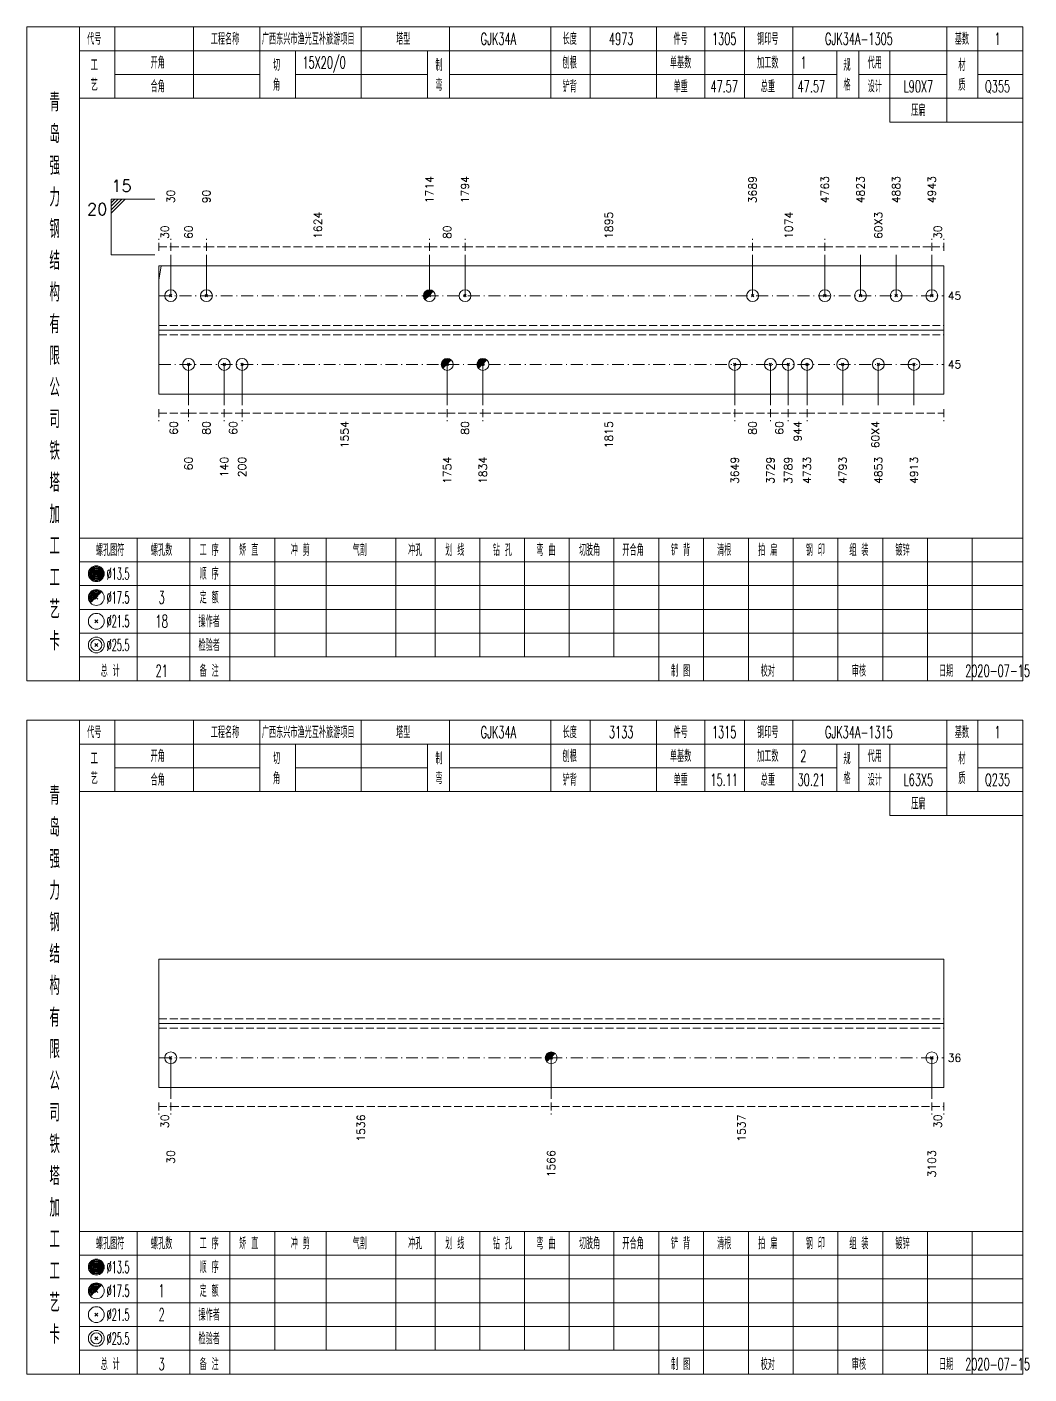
# Model space of a CAD drawing. Extents: x 0 to 2606, y -377 to 6479.
# Drawn here: x 2091.2 to 2344.1, y 700 to 1040 of the extents above; entities that cross this region are included whole.
import ezdxf
from ezdxf.enums import TextEntityAlignment as Align

# ---------------------------------------------------------------- set-up
doc = ezdxf.new("R2010")
doc.units = 0
doc.header["$MEASUREMENT"] = 0
doc.linetypes.add('一点画线', pattern=[5.2, 3, -1, 0.2, -1])
doc.linetypes.add('虚线', pattern=[2.75, 2, -0.75])
doc.layers.get('0').update_dxf_attribs({"linetype": 'CONTINUOUS', "lineweight": 25})
doc.layers.add('1', color=7, linetype='CONTINUOUS', lineweight=25)
doc.layers.add('4', color=7, linetype='CONTINUOUS', lineweight=25)
doc.styles.get("Standard").update_dxf_attribs({"font": 'simplex.shx', "width": 0.7, "height": 3, "bigfont": 'gbhzfs.shx'})

msp = doc.modelspace()

# ---------------------------------------------------------------- linework, layer by layer
at = {"color": 7, "linetype": 'Continuous', "lineweight": 13}
for p, q in [((2112.5, 996.5), (2123.5, 996.5)), ((2112.5, 982.5), (2112.5, 996.5)), ((2113.38, 996.5), (2112.5, 995.62)), ((2114.25, 996.5), (2112.5, 994.75)), ((2115.12, 996.5), (2112.5, 993.88)), ((2116, 996.5), (2112.5, 993)), ((2112.5, 982.5), (2123.5, 982.5)), ((2124.5, 976.07), (2125.1, 979.67)), ((2127.5, 972.17), (2127.5, 982.5)), ((2136.5, 972.17), (2136.5, 982.5)), ((2192.78, 972.17), (2192.78, 982.5)), ((2201.78, 972.17), (2201.78, 982.5)), ((2274.36, 972.17), (2274.36, 982.5)), ((2292.6, 972.17), (2292.6, 982.5)), ((2301.6, 972.17), (2301.6, 982.5)), ((2310.6, 972.17), (2310.6, 982.5)), ((2319.6, 972.17), (2319.6, 982.5)), ((2127.2, 971.87), (2127.8, 972.47)), ((2127.8, 971.87), (2127.2, 972.47)), ((2136.2, 971.87), (2136.8, 972.47)), ((2136.8, 971.87), (2136.2, 972.47)), ((2201.48, 971.87), (2202.08, 972.47)), ((2202.08, 971.87), (2201.48, 972.47)), ((2274.06, 971.87), (2274.66, 972.47)), ((2274.66, 971.87), (2274.06, 972.47)), ((2292.3, 971.87), (2292.9, 972.47)), ((2292.9, 971.87), (2292.3, 972.47)), ((2301.3, 971.87), (2301.9, 972.47)), ((2301.9, 971.87), (2301.3, 972.47)), ((2310.3, 971.87), (2310.9, 972.47)), ((2310.9, 971.87), (2310.3, 972.47)), ((2319.3, 971.87), (2319.9, 972.47)), ((2319.9, 971.87), (2319.3, 972.47)), ((2132, 954.83), (2132, 944.5)), ((2141, 954.83), (2141, 944.5)), ((2145.5, 954.83), (2145.5, 944.5)), ((2197.28, 954.83), (2197.28, 944.5)), ((2206.28, 954.83), (2206.28, 944.5)), ((2269.86, 954.83), (2269.86, 944.5)), ((2278.86, 954.83), (2278.86, 944.5)), ((2283.36, 954.83), (2283.36, 944.5)), ((2288.1, 954.83), (2288.1, 944.5)), ((2297.1, 954.83), (2297.1, 944.5)), ((2306.1, 954.83), (2306.1, 944.5)), ((2315.1, 954.83), (2315.1, 944.5)), ((2127.5, 779.81), (2127.5, 769.5)), ((2223.52, 779.81), (2223.52, 769.5)), ((2319.6, 779.81), (2319.6, 769.5))]:
    msp.add_line(p, q, dxfattribs=at)
at = {"color": 8, "linetype": '虚线', "lineweight": 9}
for p, q in [((2124.5, 983.5), (2124.5, 986.5)), ((2127.5, 983.5), (2127.5, 986.5)), ((2127.5, 983.5), (2127.5, 986.5)), ((2136.5, 983.5), (2136.5, 986.5)), ((2136.5, 983.5), (2136.5, 986.5)), ((2192.78, 983.5), (2192.78, 986.5)), ((2192.78, 983.5), (2192.78, 986.5)), ((2201.78, 983.5), (2201.78, 986.5)), ((2201.78, 983.5), (2201.78, 986.5)), ((2274.36, 983.5), (2274.36, 986.5)), ((2274.36, 983.5), (2274.36, 986.5)), ((2292.6, 983.5), (2292.6, 986.5)), ((2292.6, 983.5), (2292.6, 986.5)), ((2319.6, 983.5), (2319.6, 986.5)), ((2319.6, 983.5), (2319.6, 986.5)), ((2322.6, 983.5), (2322.6, 986.5)), ((2124.5, 984.5), (2127.5, 984.5)), ((2127.5, 984.5), (2136.5, 984.5)), ((2136.5, 984.5), (2192.78, 984.5)), ((2192.78, 984.5), (2201.78, 984.5)), ((2201.78, 984.5), (2274.36, 984.5)), ((2274.36, 984.5), (2292.6, 984.5)), ((2292.6, 984.5), (2319.6, 984.5)), ((2319.6, 984.5), (2322.6, 984.5)), ((2124.5, 943.5), (2124.5, 940.5)), ((2124.5, 942.5), (2132, 942.5)), ((2132, 943.5), (2132, 940.5)), ((2132, 943.5), (2132, 940.5)), ((2132, 942.5), (2141, 942.5)), ((2141, 943.5), (2141, 940.5)), ((2141, 943.5), (2141, 940.5)), ((2141, 942.5), (2145.5, 942.5)), ((2145.5, 943.5), (2145.5, 940.5)), ((2145.5, 943.5), (2145.5, 940.5)), ((2145.5, 942.5), (2197.28, 942.5)), ((2197.28, 943.5), (2197.28, 940.5)), ((2197.28, 943.5), (2197.28, 940.5)), ((2197.28, 942.5), (2206.28, 942.5)), ((2206.28, 943.5), (2206.28, 940.5)), ((2206.28, 943.5), (2206.28, 940.5)), ((2206.28, 942.5), (2269.86, 942.5)), ((2269.86, 943.5), (2269.86, 940.5)), ((2269.86, 943.5), (2269.86, 940.5)), ((2269.86, 942.5), (2278.86, 942.5)), ((2278.86, 943.5), (2278.86, 940.5)), ((2278.86, 943.5), (2278.86, 940.5)), ((2278.86, 942.5), (2283.36, 942.5)), ((2283.36, 943.5), (2283.36, 940.5)), ((2283.36, 943.5), (2283.36, 940.5)), ((2283.36, 942.5), (2288.1, 942.5)), ((2288.1, 943.5), (2288.1, 940.5)), ((2288.1, 943.5), (2288.1, 940.5)), ((2288.1, 942.5), (2322.6, 942.5)), ((2322.6, 943.5), (2322.6, 940.5)), ((2124.5, 768.5), (2124.5, 765.5)), ((2127.5, 768.5), (2127.5, 765.5)), ((2127.5, 768.5), (2127.5, 765.5)), ((2223.52, 768.5), (2223.52, 765.5)), ((2223.52, 768.5), (2223.52, 765.5)), ((2319.6, 768.5), (2319.6, 765.5)), ((2319.6, 768.5), (2319.6, 765.5)), ((2322.6, 768.5), (2322.6, 765.5)), ((2124.5, 767.5), (2127.5, 767.5)), ((2127.5, 767.5), (2223.52, 767.5)), ((2223.52, 767.5), (2319.6, 767.5)), ((2319.6, 767.5), (2322.6, 767.5))]:
    msp.add_line(p, q, dxfattribs=at)
at = {"color": 7, "linetype": 'Continuous', "lineweight": 18}
for p, q in [((2124.5, 979.67), (2124.5, 947.33)), ((2124.5, 979.67), (2322.6, 979.67)), ((2322.6, 979.67), (2322.6, 947.33)), ((2124.5, 963.5), (2322.6, 963.5)), ((2124.5, 804.69), (2124.5, 772.31)), ((2124.5, 804.69), (2322.6, 804.69)), ((2322.6, 804.69), (2322.6, 772.31)), ((2124.5, 788.5), (2322.6, 788.5))]:
    msp.add_line(p, q, dxfattribs=at)
at = {"color": 7, "linetype": 'Continuous', "lineweight": 0}
for p, q in [((2192.48, 971.87), (2193.08, 972.47)), ((2192.48, 972.47), (2193.08, 971.87))]:
    msp.add_line(p, q, dxfattribs=at)
at = {"color": 3, "linetype": '一点画线', "lineweight": 13}
for p, q in [((2124.5, 972.17), (2322.6, 972.17)), ((2124.5, 954.83), (2322.6, 954.83)), ((2124.5, 779.81), (2322.6, 779.81))]:
    msp.add_line(p, q, dxfattribs=at)
at = {"color": 1, "linetype": '虚线', "lineweight": 18}
for p, q in [((2124.5, 964.67), (2322.6, 964.67)), ((2124.5, 962.33), (2322.6, 962.33)), ((2124.5, 789.69), (2322.6, 789.69)), ((2124.5, 787.31), (2322.6, 787.31))]:
    msp.add_line(p, q, dxfattribs=at)
at = {"color": 7, "linetype": 'Continuous', "lineweight": 13}
for centre in [(2127.5, 972.17), (2136.5, 972.17), (2192.78, 972.17), (2201.78, 972.17), (2274.36, 972.17), (2292.6, 972.17), (2301.6, 972.17), (2310.6, 972.17), (2319.6, 972.17)]:
    msp.add_circle(centre, 1.5, dxfattribs=at)
for radius in [1.35, 1.2, 1.05, 0.9, 0.75, 0.6, 0.45, 0.3, 0.15]:
    msp.add_arc((2192.78, 972.17), radius, 45, 225, dxfattribs=at)
at = {"layer": '1', "color": 7, "linetype": 'Continuous', "lineweight": 13}
for p, q in [((2131.7, 954.53), (2132.3, 955.13)), ((2132.3, 954.53), (2131.7, 955.13)), ((2140.7, 954.53), (2141.3, 955.13)), ((2141.3, 954.53), (2140.7, 955.13)), ((2145.2, 954.53), (2145.8, 955.13)), ((2145.8, 954.53), (2145.2, 955.13)), ((2269.56, 954.53), (2270.16, 955.13)), ((2270.16, 954.53), (2269.56, 955.13)), ((2278.56, 954.53), (2279.16, 955.13)), ((2279.16, 954.53), (2278.56, 955.13)), ((2283.06, 954.53), (2283.66, 955.13)), ((2283.66, 954.53), (2283.06, 955.13)), ((2287.8, 954.53), (2288.4, 955.13)), ((2288.4, 954.53), (2287.8, 955.13)), ((2296.8, 954.53), (2297.4, 955.13)), ((2297.4, 954.53), (2296.8, 955.13)), ((2305.8, 954.53), (2306.4, 955.13)), ((2306.4, 954.53), (2305.8, 955.13)), ((2314.8, 954.53), (2315.4, 955.13)), ((2315.4, 954.53), (2314.8, 955.13)), ((2127.2, 779.51), (2127.8, 780.11)), ((2127.8, 779.51), (2127.2, 780.11)), ((2319.3, 779.51), (2319.9, 780.11)), ((2319.9, 779.51), (2319.3, 780.11))]:
    msp.add_line(p, q, dxfattribs=at)
at = {"layer": '1', "color": 7, "linetype": 'Continuous', "lineweight": 0}
for p, q in [((2196.98, 954.53), (2197.58, 955.13)), ((2196.98, 955.13), (2197.58, 954.53)), ((2205.98, 954.53), (2206.58, 955.13)), ((2205.98, 955.13), (2206.58, 954.53)), ((2223.22, 779.51), (2223.82, 780.11)), ((2223.22, 780.11), (2223.82, 779.51))]:
    msp.add_line(p, q, dxfattribs=at)
at = {"layer": '1', "color": 7, "linetype": 'Continuous', "lineweight": 18}
for p, q in [((2124.5, 947.33), (2322.6, 947.33)), ((2124.5, 772.31), (2322.6, 772.31))]:
    msp.add_line(p, q, dxfattribs=at)
at = {"layer": '1', "color": 7, "linetype": 'Continuous', "lineweight": 13}
for centre in [(2132, 954.83), (2141, 954.83), (2145.5, 954.83), (2197.28, 954.83), (2206.28, 954.83), (2269.86, 954.83), (2278.86, 954.83), (2283.36, 954.83), (2288.1, 954.83), (2297.1, 954.83), (2306.1, 954.83), (2315.1, 954.83), (2127.5, 779.81), (2223.52, 779.81), (2319.6, 779.81)]:
    msp.add_circle(centre, 1.5, dxfattribs=at)
for centre, radius in [((2197.28, 954.83), 1.35), ((2197.28, 954.83), 1.2), ((2197.28, 954.83), 1.05), ((2197.28, 954.83), 0.9), ((2197.28, 954.83), 0.75), ((2197.28, 954.83), 0.6), ((2206.28, 954.83), 1.35), ((2206.28, 954.83), 1.2), ((2206.28, 954.83), 1.05), ((2206.28, 954.83), 0.9), ((2206.28, 954.83), 0.75), ((2206.28, 954.83), 0.6), ((2197.28, 954.83), 0.45), ((2197.28, 954.83), 0.3), ((2197.28, 954.83), 0.15), ((2206.28, 954.83), 0.45), ((2206.28, 954.83), 0.3), ((2206.28, 954.83), 0.15), ((2223.52, 779.81), 1.35), ((2223.52, 779.81), 1.2), ((2223.52, 779.81), 1.05), ((2223.52, 779.81), 0.9), ((2223.52, 779.81), 0.75), ((2223.52, 779.81), 0.6), ((2223.52, 779.81), 0.45), ((2223.52, 779.81), 0.3), ((2223.52, 779.81), 0.15)]:
    msp.add_arc(centre, radius, 45, 225, dxfattribs=at)
at = {"layer": '4', "color": 1, "linetype": 'Continuous', "lineweight": 18}
for p, q in [((2104.5, 875), (2104.5, 1040)), ((2113.4, 1022), (2113.4, 1040)), ((2133.2, 1022), (2133.2, 1040)), ((2150, 1022), (2150, 1040)), ((2175.6, 1022), (2175.6, 1040)), ((2197.9, 1022), (2197.9, 1040)), ((2223.4, 1022), (2223.4, 1040)), ((2233.4, 1022), (2233.4, 1040)), ((2250.1, 1022), (2250.1, 1040)), ((2262.3, 1022), (2262.3, 1040)), ((2272.3, 1022), (2272.3, 1040)), ((2284.5, 1022), (2284.5, 1040)), ((2323.4, 1016), (2323.4, 1040)), ((2331.2, 1022), (2331.2, 1040)), ((2104.5, 1034), (2342.6, 1034)), ((2159, 1022), (2159, 1034)), ((2192.3, 1022), (2192.3, 1034)), ((2295.6, 1022), (2295.6, 1034)), ((2301.2, 1022), (2301.2, 1034)), ((2309, 1016), (2309, 1034)), ((2113.4, 1028), (2150, 1028)), ((2159, 1028), (2192.3, 1028)), ((2197.9, 1028), (2295.6, 1028)), ((2301.2, 1028), (2323.4, 1028)), ((2331.2, 1028), (2342.6, 1028)), ((2104.5, 1022), (2342.6, 1022)), ((2309, 1016), (2342.6, 1016)), ((2104.5, 911), (2342.6, 911)), ((2119, 875), (2119, 911)), ((2132.3, 875), (2132.3, 911)), ((2142.4, 875), (2142.4, 911)), ((2153.8, 881), (2153.8, 911)), ((2166.7, 881), (2166.7, 911)), ((2184.3, 881), (2184.3, 911)), ((2194.2, 881), (2194.2, 911)), ((2205.5, 881), (2205.5, 911)), ((2216.8, 881), (2216.8, 911)), ((2228.1, 881), (2228.1, 911)), ((2239.3, 881), (2239.3, 911)), ((2250.7, 881), (2250.7, 911)), ((2262, 881), (2262, 911)), ((2273.3, 881), (2273.3, 911)), ((2284.6, 881), (2284.6, 911)), ((2295.9, 881), (2295.9, 911)), ((2307.2, 881), (2307.2, 911)), ((2318.5, 881), (2318.5, 911)), ((2329.8, 881), (2329.8, 911)), ((2104.5, 905), (2342.6, 905)), ((2104.5, 899), (2342.6, 899)), ((2104.5, 893), (2342.6, 893)), ((2104.5, 887), (2342.6, 887)), ((2104.5, 881), (2342.6, 881)), ((2250.7, 875), (2250.7, 881)), ((2262, 875), (2262, 881)), ((2273.3, 875), (2273.3, 881)), ((2284.6, 875), (2284.6, 881)), ((2295.9, 875), (2295.9, 881)), ((2307.2, 875), (2307.2, 881)), ((2318.5, 875), (2318.5, 881)), ((2329.8, 875), (2329.8, 881)), ((2104.5, 700), (2104.5, 865)), ((2113.4, 847), (2113.4, 865)), ((2133.2, 847), (2133.2, 865)), ((2150, 847), (2150, 865)), ((2175.6, 847), (2175.6, 865)), ((2197.9, 847), (2197.9, 865)), ((2223.4, 847), (2223.4, 865)), ((2233.4, 847), (2233.4, 865)), ((2250.1, 847), (2250.1, 865)), ((2262.3, 847), (2262.3, 865)), ((2272.3, 847), (2272.3, 865)), ((2284.5, 847), (2284.5, 865)), ((2323.4, 841), (2323.4, 865)), ((2331.2, 847), (2331.2, 865)), ((2104.5, 859), (2342.6, 859)), ((2159, 847), (2159, 859)), ((2192.3, 847), (2192.3, 859)), ((2295.6, 847), (2295.6, 859)), ((2301.2, 847), (2301.2, 859)), ((2309, 841), (2309, 859)), ((2113.4, 853), (2150, 853)), ((2159, 853), (2192.3, 853)), ((2197.9, 853), (2295.6, 853)), ((2301.2, 853), (2323.4, 853)), ((2331.2, 853), (2342.6, 853)), ((2104.5, 847), (2342.6, 847)), ((2309, 841), (2342.6, 841)), ((2104.5, 736), (2342.6, 736)), ((2119, 700), (2119, 736)), ((2132.3, 700), (2132.3, 736)), ((2142.4, 700), (2142.4, 736)), ((2153.8, 706), (2153.8, 736)), ((2166.7, 706), (2166.7, 736)), ((2184.3, 706), (2184.3, 736)), ((2194.2, 706), (2194.2, 736)), ((2205.5, 706), (2205.5, 736)), ((2216.8, 706), (2216.8, 736)), ((2228.1, 706), (2228.1, 736)), ((2239.3, 706), (2239.3, 736)), ((2250.7, 706), (2250.7, 736)), ((2262, 706), (2262, 736)), ((2273.3, 706), (2273.3, 736)), ((2284.6, 706), (2284.6, 736)), ((2295.9, 706), (2295.9, 736)), ((2307.2, 706), (2307.2, 736)), ((2318.5, 706), (2318.5, 736)), ((2329.8, 706), (2329.8, 736)), ((2104.5, 730), (2342.6, 730)), ((2104.5, 724), (2342.6, 724)), ((2104.5, 718), (2342.6, 718)), ((2104.5, 712), (2342.6, 712)), ((2104.5, 706), (2342.6, 706)), ((2250.7, 700), (2250.7, 706)), ((2262, 700), (2262, 706)), ((2273.3, 700), (2273.3, 706)), ((2284.6, 700), (2284.6, 706)), ((2295.9, 700), (2295.9, 706)), ((2307.2, 700), (2307.2, 706)), ((2318.5, 700), (2318.5, 706)), ((2329.8, 700), (2329.8, 706))]:
    msp.add_line(p, q, dxfattribs=at)
at = {"layer": '4', "color": 7, "linetype": 'Continuous', "lineweight": 13}
for p, q in [((2108.5, 901.8), (2108.9, 902.2)), ((2108.9, 901.8), (2108.5, 902.2)), ((2108.3, 889.6), (2109.1, 890.4)), ((2109.1, 889.6), (2108.3, 890.4)), ((2108.3, 883.6), (2109.1, 884.4)), ((2109.1, 883.6), (2108.3, 884.4)), ((2108.5, 726.8), (2108.9, 727.2)), ((2108.9, 726.8), (2108.5, 727.2)), ((2108.3, 714.6), (2109.1, 715.4)), ((2109.1, 714.6), (2108.3, 715.4)), ((2108.3, 708.6), (2109.1, 709.4)), ((2109.1, 708.6), (2108.3, 709.4))]:
    msp.add_line(p, q, dxfattribs=at)
at = {"layer": '4', "color": 7, "linetype": 'Continuous', "lineweight": 0}
for p, q in [((2108.3, 895.6), (2109.1, 896.4)), ((2108.3, 896.4), (2109.1, 895.6)), ((2108.3, 720.6), (2109.1, 721.4)), ((2108.3, 721.4), (2109.1, 720.6))]:
    msp.add_line(p, q, dxfattribs=at)
at = {"layer": '4', "color": 1, "linetype": 'Continuous', "lineweight": 18}
for points in [[(2091.2, 1040), (2091.2, 875), (2342.6, 875), (2342.6, 1040)], [(2091.2, 865), (2091.2, 700), (2342.6, 700), (2342.6, 865)]]:
    msp.add_lwpolyline(points, close=True, dxfattribs=at)
at = {"layer": '4', "color": 7, "linetype": 'Continuous', "lineweight": 13}
for centre, radius in [((2108.7, 902), 2), ((2108.7, 902), 1.8), ((2108.7, 902), 1.6), ((2108.7, 902), 1.4), ((2108.7, 902), 1.2), ((2108.7, 902), 1), ((2108.7, 902), 0.8), ((2108.7, 902), 0.6), ((2108.7, 902), 0.4), ((2108.7, 902), 0.2), ((2108.7, 896), 2), ((2108.7, 890), 2), ((2108.7, 884), 2), ((2108.7, 884), 1.4), ((2108.7, 727), 2), ((2108.7, 727), 1.8), ((2108.7, 727), 1.6), ((2108.7, 727), 1.4), ((2108.7, 727), 1.2), ((2108.7, 727), 1), ((2108.7, 727), 0.8), ((2108.7, 727), 0.6), ((2108.7, 727), 0.4), ((2108.7, 727), 0.2), ((2108.7, 721), 2), ((2108.7, 715), 2), ((2108.7, 709), 2), ((2108.7, 709), 1.4)]:
    msp.add_circle(centre, radius, dxfattribs=at)
for centre, radius in [((2108.7, 896), 1.8), ((2108.7, 896), 1.6), ((2108.7, 896), 1.4), ((2108.7, 896), 1.2), ((2108.7, 896), 1), ((2108.7, 896), 0.8), ((2108.7, 896), 0.6), ((2108.7, 896), 0.4), ((2108.7, 896), 0.2), ((2108.7, 721), 1.8), ((2108.7, 721), 1.6), ((2108.7, 721), 1.4), ((2108.7, 721), 1.2), ((2108.7, 721), 1), ((2108.7, 721), 0.8), ((2108.7, 721), 0.6), ((2108.7, 721), 0.4), ((2108.7, 721), 0.2)]:
    msp.add_arc(centre, radius, 45, 225, dxfattribs=at)

# ---------------------------------------------------------------- texts
at = {"color": 7, "linetype": 'Continuous', "lineweight": 13}
msp.add_text('15', height=3, dxfattribs=at).set_placement((2112.5, 997.5), align=Align.BOTTOM_LEFT)
for s, p in [('1714', (2192.78, 995.5)), ('1794', (2201.78, 995.5)), ('3689', (2274.36, 995.5)), ('4763', (2292.6, 995.5)), ('4823', (2301.6, 995.5)), ('4883', (2310.6, 995.5)), ('4943', (2319.6, 995.5)), ('30', (2127.5, 995.5)), ('90', (2136.5, 995.5))]:
    msp.add_text(s, height=2, rotation=90, dxfattribs=at).set_placement(p, align=Align.MIDDLE_LEFT)
msp.add_text('20', height=3, dxfattribs=at).set_placement((2111.5, 995.5), align=Align.TOP_RIGHT)
at = {"color": 8, "linetype": 'Continuous', "lineweight": 9}
for s, p in [('1624', (2164.64, 986.5)), ('1895', (2238.07, 986.5)), ('1074', (2283.48, 986.5)), ('60X3', (2306.1, 986.5)), ('30', (2126, 986.5)), ('60', (2132, 986.5)), ('80', (2197.28, 986.5)), ('30', (2321.1, 986.5))]:
    msp.add_text(s, height=2, rotation=90, dxfattribs=at).set_placement(p, align=Align.MIDDLE_LEFT)
at = {"color": 7, "linetype": 'Continuous', "lineweight": 13}
for s, p in [('45', (2323.6, 972.17)), ('45', (2323.6, 954.83)), ('36', (2323.6, 779.81))]:
    msp.add_text(s, height=2, dxfattribs=at).set_placement(p, align=Align.MIDDLE_LEFT)
at = {"color": 8, "linetype": 'Continuous', "lineweight": 9}
for s, p in [('60', (2128.25, 940.5)), ('80', (2136.5, 940.5)), ('60', (2143.25, 940.5)), ('1554', (2171.39, 940.5)), ('80', (2201.78, 940.5)), ('1815', (2238.07, 940.5)), ('80', (2274.36, 940.5)), ('60', (2281.11, 940.5)), ('944', (2285.73, 940.5)), ('60X4', (2305.35, 940.5)), ('30', (2126, 765.5)), ('1536', (2175.51, 765.5)), ('1537', (2271.56, 765.5)), ('30', (2321.1, 765.5))]:
    msp.add_text(s, height=2, rotation=90, dxfattribs=at).set_placement(p, align=Align.MIDDLE_RIGHT)
at = {"layer": '1', "color": 7, "linetype": 'Continuous', "lineweight": 13}
for s, p in [('60', (2132, 931.5)), ('140', (2141, 931.5)), ('200', (2145.5, 931.5)), ('1754', (2197.28, 931.5)), ('1834', (2206.28, 931.5)), ('3649', (2269.86, 931.5)), ('3729', (2278.86, 931.5)), ('3789', (2283.36, 931.5)), ('4733', (2288.1, 931.5)), ('4793', (2297.1, 931.5)), ('4853', (2306.1, 931.5)), ('4913', (2315.1, 931.5)), ('30', (2127.5, 756.5)), ('1566', (2223.52, 756.5)), ('3103', (2319.6, 756.5))]:
    msp.add_text(s, height=2, rotation=90, dxfattribs=at).set_placement(p, align=Align.MIDDLE_RIGHT)
at = {"layer": '4', "color": 1, "linetype": 'Continuous', "lineweight": 13}
for s, height, width, p in [('代号', 3, 0.6, (2108.2, 1037)), ('工程名称', 3, 0.6, (2141.2, 1037)), ('广西东兴市渔光互补旅游项目', 3, 0.6, (2162.2, 1037)), ('塔型', 3, 0.6, (2186.2, 1037)), ('GJK34A', 3, 0.6, (2210.2, 1037)), ('长度', 3, 0.6, (2228.2, 1037)), ('4973', 3, 0.6, (2241.2, 1037)), ('件号', 3, 0.6, (2256.2, 1037)), ('1305', 3, 0.6, (2267.2, 1037)), ('钢印号', 3, 0.6, (2278.2, 1037)), ('GJK34A-1305', 3, 0.6, (2301.2, 1037)), ('基数', 3, 0.6, (2327.2, 1037)), ('1', 3, 0.6, (2336.2, 1037)), ('工', 3, 0.6, (2108.2, 1030.4)), ('开角', 3, 0.6, (2124.2, 1031)), ('切', 3, 0.6, (2154.2, 1030.4)), ('15X20/0', 3, 0.6, (2166.2, 1031)), ('制', 3, 0.6, (2195.2, 1030.4)), ('刨根', 3, 0.6, (2228.2, 1031)), ('单基数', 3, 0.6, (2256.2, 1031)), ('加工数', 3, 0.6, (2278.2, 1031)), ('1', 3, 0.6, (2287.2, 1031)), ('规', 3, 0.6, (2298.2, 1030.4)), ('代用', 3, 0.6, (2305.2, 1031)), ('材', 3, 0.6, (2327.2, 1030.4)), ('艺', 3, 0.6, (2108.2, 1025.4)), ('合角', 3, 0.6, (2124.2, 1025)), ('角', 3, 0.6, (2154.2, 1025.4)), ('弯', 3, 0.6, (2195.2, 1025.4)), ('铲背', 3, 0.6, (2228.2, 1025)), ('总重', 3, 0.6, (2278.2, 1025)), ('格', 3, 0.6, (2298.2, 1025.4)), ('设计', 3, 0.6, (2305.2, 1025)), ('质', 3, 0.6, (2327.2, 1025.4)), ('青', 4.6, 0.8, (2098.2, 1021)), ('单重', 3, 0.6, (2256.2, 1025)), ('47.57', 3, 0.6, (2267.2, 1025)), ('47.57', 3, 0.6, (2289.2, 1025)), ('L90X7', 3, 0.6, (2316.2, 1025)), ('Q355', 3, 0.6, (2336.2, 1025)), ('压扁', 3, 0.6, (2316.2, 1019)), ('岛', 4.6, 0.8, (2098.2, 1013)), ('强', 4.6, 0.8, (2098.2, 1005)), ('力', 4.6, 0.8, (2098.2, 997)), ('钢', 4.6, 0.8, (2098.2, 989)), ('结', 4.6, 0.8, (2098.2, 981)), ('构', 4.6, 0.8, (2098.2, 973)), ('有', 4.6, 0.8, (2098.2, 965)), ('限', 4.6, 0.8, (2098.2, 957)), ('公', 4.6, 0.8, (2098.2, 949)), ('司', 4.6, 0.8, (2098.2, 941)), ('铁', 4.6, 0.8, (2098.2, 933)), ('塔', 4.6, 0.8, (2098.2, 925)), ('加', 4.6, 0.8, (2098.2, 917)), ('工', 4.6, 0.8, (2098.2, 909)), ('螺孔图符', 3, 0.6, (2112.2, 908)), ('螺孔数', 3, 0.6, (2125.2, 908)), ('工 序', 3, 0.6, (2137.2, 908)), ('矫 直', 3, 0.6, (2147.2, 908)), ('冲 剪', 3, 0.6, (2160.2, 908)), ('气割', 3, 0.6, (2175.2, 908)), ('冲孔', 3, 0.6, (2189.2, 908)), ('划 线', 3, 0.6, (2199.2, 908)), ('钻 孔', 3, 0.6, (2211.2, 908)), ('弯 曲', 3, 0.6, (2222.2, 908)), ('切肢角', 3, 0.6, (2233.2, 908)), ('开合角', 3, 0.6, (2244.2, 908)), ('铲 背', 3, 0.6, (2256.2, 908)), ('清根', 3, 0.6, (2267.2, 908)), ('拍 扁', 3, 0.6, (2278.2, 908)), ('钢 印', 3, 0.6, (2290.2, 908)), ('组 装', 3, 0.6, (2301.2, 908)), ('镀锌', 3, 0.6, (2312.2, 908)), ('工', 4.6, 0.8, (2098.2, 901)), ('%%C13.5', 3, 0.5, (2114.2, 902)), ('顺 序', 3, 0.6, (2137.2, 902)), ('3', 3.2, 0.6, (2125.2, 896)), ('定 额', 3, 0.6, (2137.2, 896)), ('艺', 4.6, 0.8, (2098.2, 893)), ('%%C17.5', 3, 0.5, (2114.2, 896)), ('%%C21.5', 3, 0.5, (2114.2, 890)), ('18', 3.2, 0.6, (2125.2, 890)), ('操作者', 3, 0.6, (2137.2, 890)), ('卡', 4.6, 0.8, (2098.2, 885)), ('%%C25.5', 3, 0.5, (2114.2, 884)), ('检验者', 3, 0.6, (2137.2, 884)), ('总 计', 3, 0.6, (2112.2, 877.5)), ('21', 3, 0.6, (2125.2, 877.5)), ('备 注', 3, 0.6, (2137.2, 877.5)), ('制 图', 3, 0.6, (2256.2, 877.5)), ('校对', 3, 0.6, (2278.2, 877.5)), ('审核', 3, 0.6, (2301.2, 877.5)), ('日期', 3, 0.6, (2323.2, 877.5)), ('2020-07-15', 3, 0.6, (2336.2, 877.5)), ('代号', 3, 0.6, (2108.2, 862)), ('工程名称', 3, 0.6, (2141.2, 862)), ('广西东兴市渔光互补旅游项目', 3, 0.6, (2162.2, 862)), ('塔型', 3, 0.6, (2186.2, 862)), ('长度', 3, 0.6, (2228.2, 862)), ('件号', 3, 0.6, (2256.2, 862)), ('钢印号', 3, 0.6, (2278.2, 862)), ('基数', 3, 0.6, (2327.2, 862)), ('GJK34A', 3, 0.6, (2210.2, 862)), ('3133', 3, 0.6, (2241.2, 862)), ('1315', 3, 0.6, (2267.2, 862)), ('GJK34A-1315', 3, 0.6, (2301.2, 862)), ('1', 3, 0.6, (2336.2, 862)), ('工', 3, 0.6, (2108.2, 855.4)), ('开角', 3, 0.6, (2124.2, 856)), ('切', 3, 0.6, (2154.2, 855.4)), ('制', 3, 0.6, (2195.2, 855.4)), ('刨根', 3, 0.6, (2228.2, 856)), ('单基数', 3, 0.6, (2256.2, 856)), ('加工数', 3, 0.6, (2278.2, 856)), ('2', 3, 0.6, (2287.2, 856)), ('规', 3, 0.6, (2298.2, 855.4)), ('代用', 3, 0.6, (2305.2, 856)), ('材', 3, 0.6, (2327.2, 855.4)), ('艺', 3, 0.6, (2108.2, 850.4)), ('合角', 3, 0.6, (2124.2, 850)), ('角', 3, 0.6, (2154.2, 850.4)), ('弯', 3, 0.6, (2195.2, 850.4)), ('铲背', 3, 0.6, (2228.2, 850)), ('单重', 3, 0.6, (2256.2, 850)), ('15.11', 3, 0.6, (2267.2, 850)), ('总重', 3, 0.6, (2278.2, 850)), ('30.21', 3, 0.6, (2289.2, 850)), ('格', 3, 0.6, (2298.2, 850.4)), ('设计', 3, 0.6, (2305.2, 850)), ('L63X5', 3, 0.6, (2316.2, 850)), ('质', 3, 0.6, (2327.2, 850.4)), ('Q235', 3, 0.6, (2336.2, 850)), ('青', 4.6, 0.8, (2098.2, 846)), ('压扁', 3, 0.6, (2316.2, 844)), ('岛', 4.6, 0.8, (2098.2, 838)), ('强', 4.6, 0.8, (2098.2, 830)), ('力', 4.6, 0.8, (2098.2, 822)), ('钢', 4.6, 0.8, (2098.2, 814)), ('结', 4.6, 0.8, (2098.2, 806)), ('构', 4.6, 0.8, (2098.2, 798)), ('有', 4.6, 0.8, (2098.2, 790)), ('限', 4.6, 0.8, (2098.2, 782)), ('公', 4.6, 0.8, (2098.2, 774)), ('司', 4.6, 0.8, (2098.2, 766)), ('铁', 4.6, 0.8, (2098.2, 758)), ('塔', 4.6, 0.8, (2098.2, 750)), ('加', 4.6, 0.8, (2098.2, 742)), ('工', 4.6, 0.8, (2098.2, 734)), ('螺孔图符', 3, 0.6, (2112.2, 733)), ('螺孔数', 3, 0.6, (2125.2, 733)), ('工 序', 3, 0.6, (2137.2, 733)), ('矫 直', 3, 0.6, (2147.2, 733)), ('冲 剪', 3, 0.6, (2160.2, 733)), ('气割', 3, 0.6, (2175.2, 733)), ('冲孔', 3, 0.6, (2189.2, 733)), ('划 线', 3, 0.6, (2199.2, 733)), ('钻 孔', 3, 0.6, (2211.2, 733)), ('弯 曲', 3, 0.6, (2222.2, 733)), ('切肢角', 3, 0.6, (2233.2, 733)), ('开合角', 3, 0.6, (2244.2, 733)), ('铲 背', 3, 0.6, (2256.2, 733)), ('清根', 3, 0.6, (2267.2, 733)), ('拍 扁', 3, 0.6, (2278.2, 733)), ('钢 印', 3, 0.6, (2290.2, 733)), ('组 装', 3, 0.6, (2301.2, 733)), ('镀锌', 3, 0.6, (2312.2, 733)), ('工', 4.6, 0.8, (2098.2, 726)), ('%%C13.5', 3, 0.5, (2114.2, 727)), ('顺 序', 3, 0.6, (2137.2, 727)), ('%%C17.5', 3, 0.5, (2114.2, 721)), ('1', 3.2, 0.6, (2125.2, 721)), ('定 额', 3, 0.6, (2137.2, 721)), ('艺', 4.6, 0.8, (2098.2, 718)), ('%%C21.5', 3, 0.5, (2114.2, 715)), ('2', 3.2, 0.6, (2125.2, 715)), ('操作者', 3, 0.6, (2137.2, 715)), ('卡', 4.6, 0.8, (2098.2, 710)), ('检验者', 3, 0.6, (2137.2, 709)), ('%%C25.5', 3, 0.5, (2114.2, 709)), ('总 计', 3, 0.6, (2112.2, 702.5)), ('3', 3, 0.6, (2125.2, 702.5)), ('备 注', 3, 0.6, (2137.2, 702.5)), ('制 图', 3, 0.6, (2256.2, 702.5)), ('校对', 3, 0.6, (2278.2, 702.5)), ('审核', 3, 0.6, (2301.2, 702.5)), ('日期', 3, 0.6, (2323.2, 702.5)), ('2020-07-15', 3, 0.6, (2336.2, 702.5))]:
    msp.add_text(s, height=height, dxfattribs=dict(at, width=width)).set_placement(p, align=Align.MIDDLE_CENTER)

doc.saveas('drawing.dxf')
